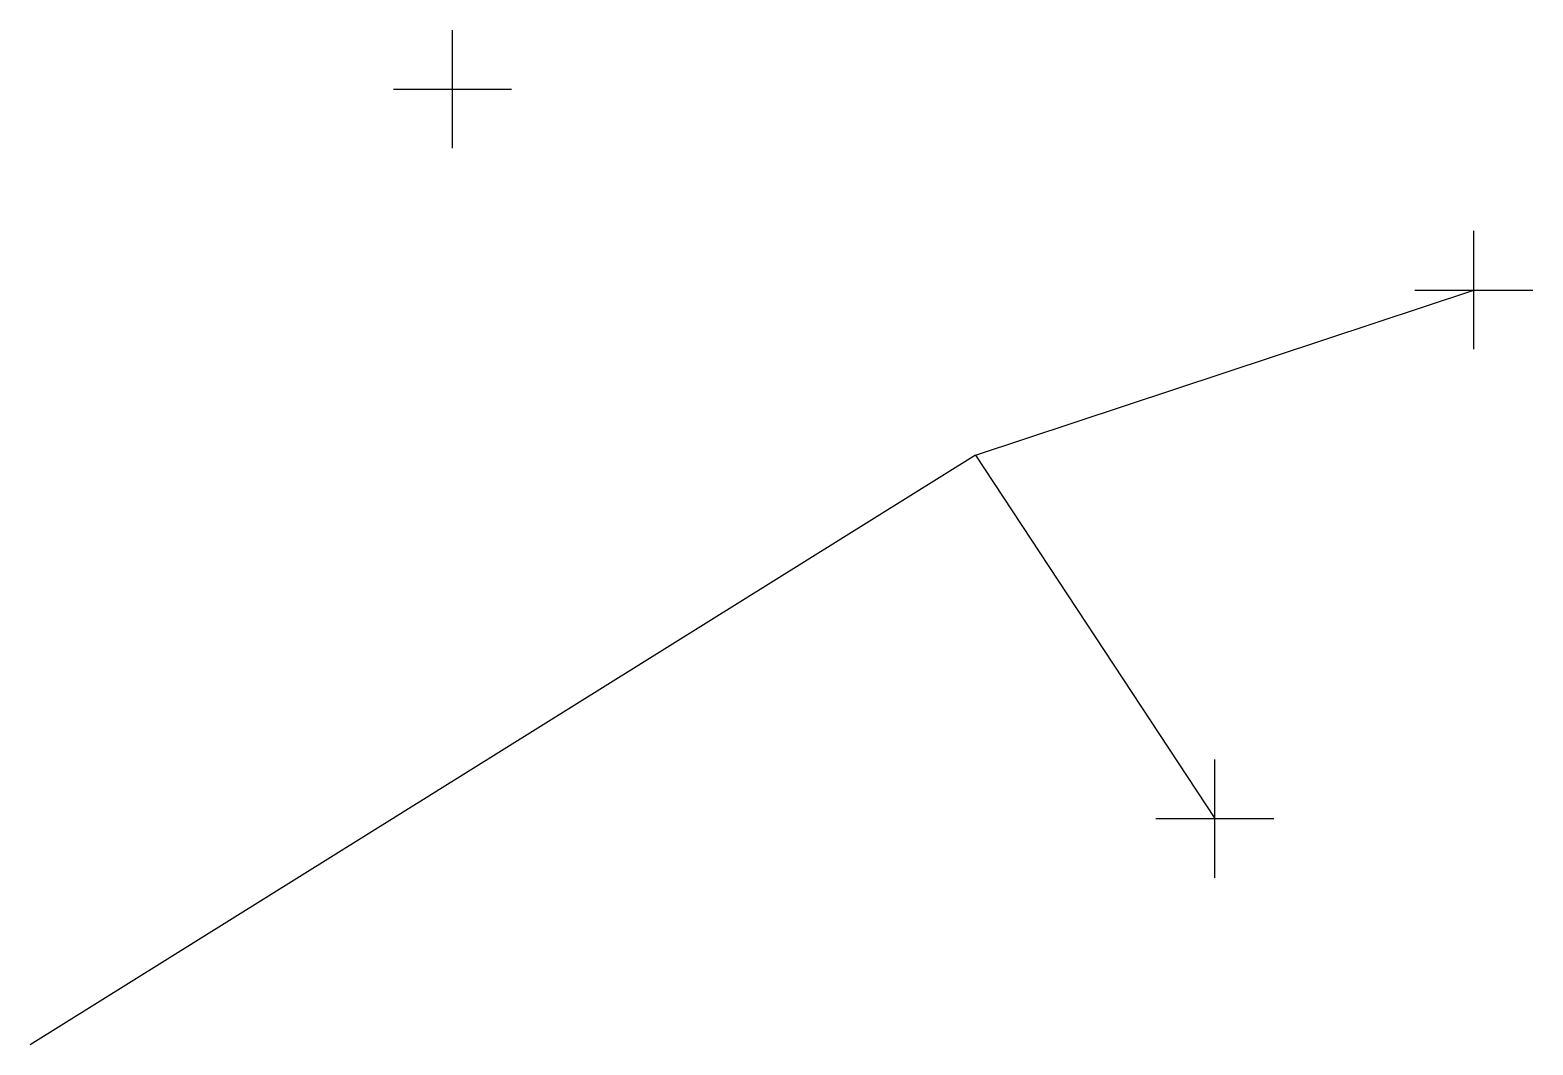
# Model space of a CAD drawing. Header units: millimetres. Extents: x -54 to -47.64, y 11.5 to 15.79.
import ezdxf

# ---------------------------------------------------------------- set-up
doc = ezdxf.new("R2010")
doc.units = ezdxf.units.MM
doc.layers.add('PIN_1_NIVEL_2', color=3, linetype='CONTINUOUS')
doc.layers.add('TRABAJO_CRUCES_0p5mm', color=6, linetype='CONTINUOUS')

msp = doc.modelspace()

# ---------------------------------------------------------------- linework, layer by layer
at = {"layer": 'PIN_1_NIVEL_2', "color": 3}
for q in [(-47.890057, 14.693929), (-54.002952, 11.498234), (-48.987291, 12.456234)]:
    msp.add_line((-50.000231, 13.995635), q, dxfattribs=at)
at = {"layer": 'TRABAJO_CRUCES_0p5mm', "color": 6}
for p, q in [((-52.214431, 15.294553), (-52.214431, 15.794553)), ((-52.464431, 15.544553), (-51.964431, 15.544553)), ((-47.890057, 14.443929), (-47.890057, 14.943929)), ((-48.140057, 14.693929), (-47.640057, 14.693929)), ((-48.987291, 12.206234), (-48.987291, 12.706234)), ((-49.237291, 12.456234), (-48.737291, 12.456234))]:
    msp.add_line(p, q, dxfattribs=at)

doc.saveas('drawing.dxf')
